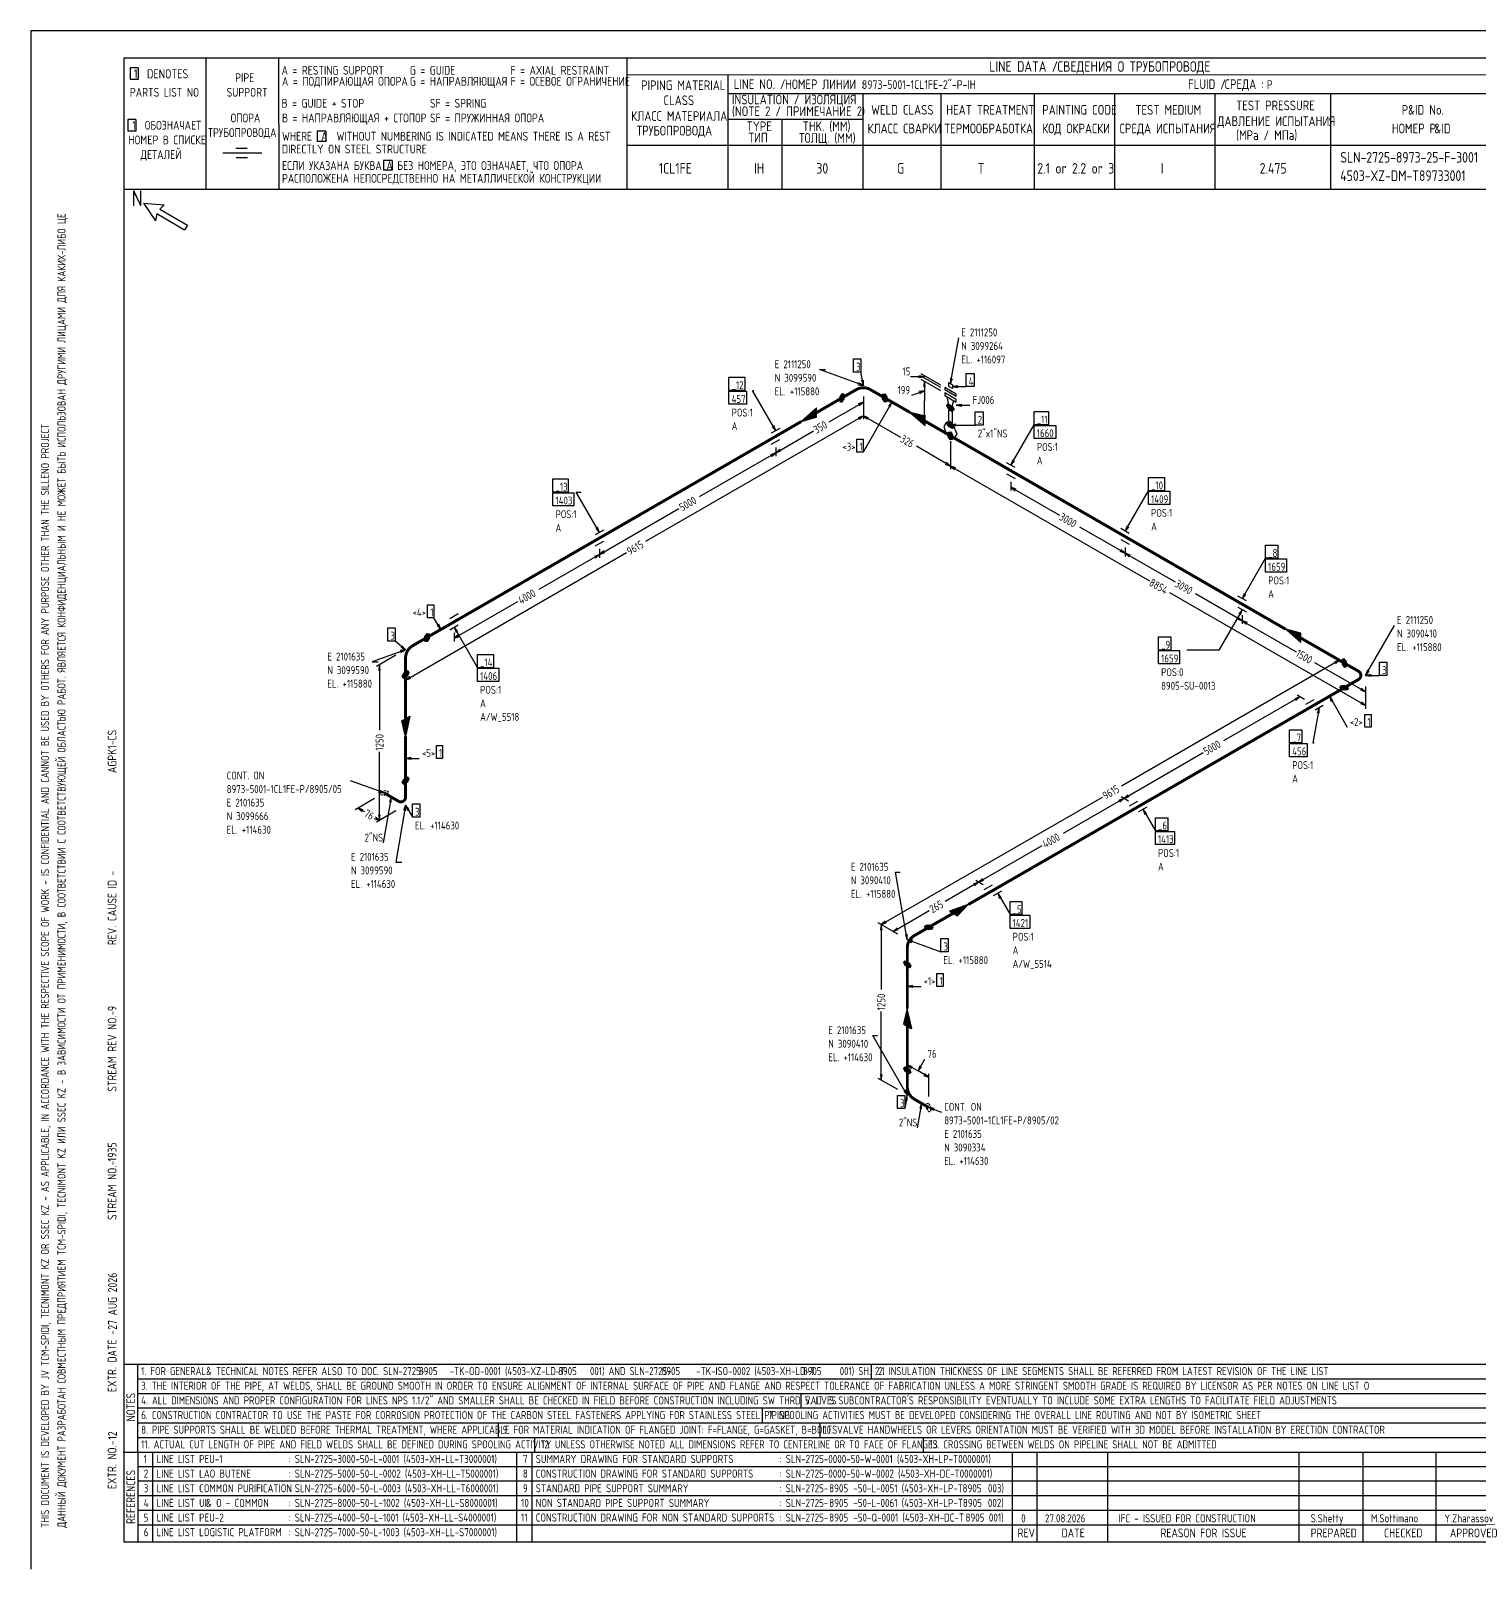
# Model space of a CAD drawing. Extents: x -1005 to 594, y -998 to 420.
# Drawn here: x 0 to 395.4, y 0 to 420 of the extents above; entities that cross this region are included whole.
import ezdxf

# ---------------------------------------------------------------- set-up
doc = ezdxf.new("R2010")
doc.units = 0
doc.linetypes.add('GT100', pattern=[0.8, 0.533333, -0.266667])
doc.styles.add('TTFN17', font='GOST type A')

msp = doc.modelspace()

# ---------------------------------------------------------------- linework, layer by layer
at = {"layer": 'GT_1', "flags": 128}
for points in [[(0, 420), (0, 0)], [(594, 420), (0, 420)], [(589.1, 412.5), (25.4, 412.5)], [(25.4, 412.5), (25.4, 7.5)], [(47.8, 412.5), (47.8, 376.7)], [(67.6, 412.5), (67.7, 376.7)], [(162.7, 412.5), (162.7, 376.7)], [(29.3, 409.9), (27.1, 409.9)], [(27.1, 409.9), (27.1, 406.7)], [(29.3, 409.9), (29.3, 406.7)], [(589.1, 408), (162.7, 407.9)], [(190.3, 407.8), (190.3, 376.7)], [(29.3, 406.7), (27.1, 406.7)], [(190.3, 402.9), (402.7, 402.9)], [(227.1, 402.9), (227.1, 376.7)], [(248.4, 402.9), (248.4, 376.8)], [(273.9, 402.9), (273.9, 376.7)], [(295.8, 402.9), (295.8, 376.7)], [(323.2, 402.9), (323.2, 376.7)], [(354.8, 402.9), (354.8, 376.8)], [(28.7, 395.8), (26.5, 395.8)], [(26.5, 395.8), (26.5, 392.6)], [(28.7, 395.8), (28.7, 392.6)], [(227.1, 395.8), (190.3, 395.8)], [(205, 395.8), (205, 376.7)], [(28.7, 392.6), (26.5, 392.6)], [(80.5, 392.6), (78.2, 392.6)], [(78.2, 392.6), (78.2, 389.8)], [(80.5, 392.6), (80.5, 389.8)], [(63.1, 386.6), (52.4, 386.6)], [(59.1, 387.9), (56, 387.9)], [(80.5, 389.8), (78.2, 389.8)], [(230.2, 388.7), (162.7, 388.7)], [(402.7, 388.7), (226.9, 388.7)], [(59.2, 385.3), (56.1, 385.3)], [(98.6, 384.6), (96.3, 384.6)], [(96.3, 384.6), (96.3, 381.9)], [(98.6, 384.6), (98.6, 381.9)], [(98.6, 381.9), (96.3, 381.9)], [(402.7, 376.7), (25.4, 376.7)], [(30.8, 372.9), (34, 368.1)], [(30.8, 372.9), (36.4, 372.5)], [(34.4, 370.1), (34, 368.1)], [(34.4, 370.1), (42, 365.7)], [(36.4, 372.5), (35.2, 371.3)], [(35.2, 371.3), (42.8, 366.9)], [(42.8, 366.9), (42, 365.7)], [(251.025, 323.675), (253.275, 336.2)], [(224.55, 330.425), (226.575, 330.425), (226.575, 326.825), (224.55, 326.825), (224.55, 330.425)], [(190.575, 325.4), (194.925, 325.4), (194.925, 321.8), (190.575, 321.8), (190.575, 325.4)], [(227.25, 323.15), (215.25, 327.5), (216.9, 327.5)], [(225.75, 323.375), (227.25, 323.15), (225.975, 323.9)], [(227.25, 323.15), (226.575, 326.825)], [(226.725, 324.575), (227.25, 323.15), (227.25, 324.65)], [(243.9, 325.55), (240.15, 325.55)], [(242.4, 325.325), (243.9, 325.55), (242.4, 325.775)], [(248.4, 323.225), (243.075, 326.3)], [(248.4, 322.625), (243.075, 325.7)], [(248.4, 321.725), (243.075, 324.8)], [(244.125, 322.85), (243.9, 324.35), (243.675, 322.85)], [(243.9, 324.35), (243.9, 318.95)], [(251.55, 322.325), (250.575, 322.925), (250.575, 323.975), (251.55, 323.375), (251.55, 322.325)], [(251.025, 325.175), (251.025, 323.675), (251.55, 325.1)], [(255.3, 326.45), (257.475, 326.45), (257.475, 322.85), (255.3, 322.85), (255.3, 326.45)], [(190.575, 321.65), (195.375, 321.65), (195.375, 318.05), (190.575, 318.05), (190.575, 321.65)], [(203.325, 310.775), (196.95, 321.8), (197.325, 321.8)], [(220.8, 318.8), (221.4, 318.65), (222, 319.475), (222, 320.75), (221.4, 320.9), (220.8, 320.075), (220.8, 318.8)], [(220.8, 320), (222, 320)], [(220.8, 319.8), (222, 319.8)], [(220.8, 319.6), (222, 319.6)], [(220.8, 319.4), (221.945, 319.4)], [(220.8, 319.2), (221.8, 319.2)], [(220.891, 320.2), (222, 320.2)], [(221.036, 320.4), (222, 320.4)], [(221.182, 320.6), (222, 320.6)], [(227.25, 320.15), (227.25, 314)], [(227.25, 320.15), (227.25, 317.75)], [(227.25, 320.15), (227.25, 314)], [(232.5, 320.75), (233.1, 320.9), (233.7, 320.075), (233.7, 318.8), (233.1, 318.65), (232.5, 319.475), (232.5, 320.75)], [(232.5, 320.6), (233.318, 320.6)], [(232.5, 320.4), (233.464, 320.4)], [(232.5, 320.2), (233.609, 320.2)], [(232.5, 320), (233.7, 320)], [(232.5, 319.8), (233.7, 319.8)], [(232.5, 319.6), (233.7, 319.6)], [(232.555, 319.4), (233.7, 319.4)], [(232.7, 319.2), (233.7, 319.2)], [(243.9, 321.725), (240.375, 320.45)], [(242.625, 320.975), (243.9, 321.725), (242.4, 321.5)], [(251.025, 321.125), (252.6, 320.225), (252.6, 320.825), (249.45, 322.625), (249.45, 322.025), (251.025, 321.125)], [(251.025, 319.55), (252.6, 318.65), (252.6, 319.325), (249.45, 321.125), (249.45, 320.45), (251.025, 319.55)], [(251.85, 319.1), (251.325, 317), (250.65, 317.375), (250.125, 320.15)], [(253.05, 323.075), (251.55, 322.85), (253.05, 322.625)], [(251.55, 322.85), (255.3, 322.85)], [(214.425, 315.725), (214.425, 317.075), (210.3, 313.325), (214.425, 314.525), (214.425, 316.925), (210.675, 313.55), (214.425, 314.6), (214.425, 316.7), (211.125, 313.775), (214.425, 314.825), (214.425, 316.55), (211.5, 314.075), (214.425, 314.975), (214.425, 316.4), (211.875, 314.225), (214.425, 315.125), (214.425, 316.25), (212.325, 314.525), (214.425, 315.275), (214.425, 316.025), (212.625, 314.675), (214.425, 315.5), (214.425, 315.875), (213.075, 314.975), (214.425, 315.65), (214.425, 315.725), (210.3, 313.325)], [(227.25, 318.65), (217.8, 313.175)], [(220.8, 319), (221.655, 319)], [(220.8, 318.8), (221.509, 318.8)], [(226.125, 317.675), (227.25, 318.65), (225.825, 318.125)], [(235.05, 318.65), (227.175, 305)], [(232.845, 319), (233.7, 319)], [(232.991, 318.8), (233.7, 318.8)], [(234.525, 317.225), (235.05, 318.65), (234.075, 317.525)], [(244.125, 313.4), (244.125, 314.75), (240, 315.8), (244.125, 312.2), (244.125, 314.6), (240.375, 315.575), (244.125, 312.275), (244.125, 314.375), (240.825, 315.35), (244.125, 312.5), (244.125, 314.225), (241.2, 315.05), (244.125, 312.65), (244.125, 314.075), (241.575, 314.9), (244.125, 312.8), (244.125, 313.925), (242.025, 314.6), (244.125, 312.95), (244.125, 313.7), (242.325, 314.45), (244.125, 313.175), (244.125, 313.55), (242.775, 314.15), (244.125, 313.325), (244.125, 313.4), (240, 315.8)], [(243.675, 315.05), (243.9, 313.55), (244.125, 315.05)], [(243.9, 313.55), (243.9, 318.95)], [(251.625, 317.45), (252, 316.625), (251.625, 316.175), (250.425, 316.85), (250.05, 317.675), (250.425, 318.125), (251.625, 317.45)], [(250.084, 317.6), (251.358, 317.6)], [(250.154, 317.8), (251.003, 317.8)], [(250.175, 317.4), (251.648, 317.4)], [(250.266, 317.2), (251.739, 317.2)], [(250.357, 317), (251.83, 317)], [(251.025, 313.25), (251.55, 312.95), (251.55, 315.95), (250.5, 316.55), (250.5, 313.55), (251.025, 313.25)], [(250.514, 316.8), (251.92, 316.8)], [(250.869, 316.6), (251.979, 316.6)], [(251.225, 316.4), (251.812, 316.4)], [(254.1, 317.975), (252.6, 317.75), (254.1, 317.525)], [(252.6, 317.75), (256.35, 317.75)], [(257.775, 315.95), (259.95, 315.95), (259.95, 312.35), (257.775, 312.35), (257.775, 315.95)], [(273.9, 316.025), (277.8, 316.025), (277.8, 312.425), (273.9, 312.425), (273.9, 316.025)], [(227.25, 314.9), (167.775, 280.55)], [(204.45, 311.45), (202.125, 310.1)], [(202.35, 311.9), (203.325, 310.775), (202.8, 312.2)], [(226.125, 313.925), (227.25, 314.9), (225.825, 314.375)], [(228.675, 314.375), (227.25, 314.9), (228.375, 313.925)], [(227.25, 314.9), (237.375, 309.05)], [(248.4, 310.925), (243.075, 314)], [(251.025, 309.425), (252, 308.825), (252.825, 309.875), (252, 311.825), (249.9, 313.025), (249.225, 311.975), (249.9, 310.025), (251.025, 309.425)], [(251.625, 312.65), (252, 311.825), (251.625, 311.375), (250.425, 312.05), (250.05, 312.875), (250.425, 313.325), (251.625, 312.65)], [(250.084, 312.8), (251.358, 312.8)], [(250.154, 313), (251.003, 313)], [(250.175, 312.6), (251.648, 312.6)], [(250.266, 312.4), (251.739, 312.4)], [(250.357, 312.2), (251.83, 312.2)], [(250.514, 312), (251.92, 312)], [(250.869, 311.8), (251.979, 311.8)], [(252.525, 312.575), (251.025, 312.35), (252.525, 312.125)], [(251.025, 312.35), (257.775, 312.35)], [(251.225, 311.6), (251.812, 311.6)], [(267.525, 301.4), (273.9, 312.425)], [(273.9, 312.275), (279.75, 312.275), (279.75, 308.675), (273.9, 308.675), (273.9, 312.275)], [(202.125, 307.1), (204.45, 308.45)], [(203.325, 304.775), (213.6, 310.775)], [(225.45, 308.525), (227.175, 308.525), (227.175, 305), (225.45, 305), (225.45, 308.525)], [(250.425, 310.4), (251.025, 310.55), (251.625, 309.725), (251.625, 308.45), (251.025, 308.3), (250.425, 309.125), (250.425, 310.4)], [(250.425, 310.4), (251.134, 310.4)], [(250.425, 310.2), (251.28, 310.2)], [(250.425, 310), (251.425, 310)], [(250.425, 309.8), (251.57, 309.8)], [(250.425, 309.6), (251.625, 309.6)], [(250.425, 309.4), (251.625, 309.4)], [(250.425, 309.2), (251.625, 309.2)], [(250.516, 309), (251.625, 309)], [(250.661, 308.8), (251.625, 308.8)], [(250.807, 308.6), (251.625, 308.6)], [(251.025, 307.925), (251.025, 300.275)], [(203.325, 304.775), (182.475, 292.775)], [(202.2, 303.8), (203.325, 304.775), (201.9, 304.25)], [(203.325, 306.275), (203.325, 303.875)], [(203.325, 306.275), (203.325, 303.875)], [(204.45, 305.75), (203.325, 304.775), (204.75, 305.3)], [(251.025, 301.175), (241.725, 306.575)], [(251.025, 306.425), (251.025, 300.275)], [(268.05, 302.825), (267.525, 301.4), (268.5, 302.525)], [(249.6, 301.7), (251.025, 301.175), (249.9, 302.15)], [(252.45, 300.65), (251.025, 301.175), (252.15, 300.2)], [(251.025, 301.175), (305.325, 269.825)], [(268.65, 300.8), (266.325, 302.075)], [(266.325, 299.075), (268.65, 297.8)], [(142.5, 297.65), (146.7, 297.65), (146.7, 294.05), (142.5, 294.05), (142.5, 297.65)], [(155.25, 283.025), (148.875, 294.05), (150.225, 294.05)], [(267.525, 296.9), (267.525, 294.5)], [(268.95, 294.875), (267.525, 295.4), (268.65, 294.425)], [(267.525, 295.4), (280.8, 287.75)], [(298.725, 283.4), (305.1, 294.425)], [(305.1, 298.025), (309.45, 298.025), (309.45, 294.425), (305.1, 294.425), (305.1, 298.025)], [(305.1, 294.275), (310.95, 294.275), (310.95, 290.675), (305.1, 290.675), (305.1, 294.275)], [(142.5, 293.9), (148.2, 293.9), (148.2, 290.3), (142.5, 290.3), (142.5, 293.9)], [(155.25, 277.025), (176.925, 289.55)], [(156.375, 283.7), (154.05, 282.35)], [(154.275, 284.15), (155.25, 283.025), (154.725, 284.45)], [(298.725, 277.4), (286.35, 284.525)], [(299.85, 282.8), (297.525, 284.075)], [(299.25, 284.825), (298.725, 283.4), (299.7, 284.525)], [(102.3, 242.75), (162.6, 277.55)], [(154.05, 279.35), (156.375, 280.7)], [(155.25, 278.525), (155.25, 276.125)], [(155.25, 278.525), (155.25, 276.125)], [(156.375, 278), (155.25, 277.025), (156.675, 277.55)], [(297.3, 277.925), (298.725, 277.4), (297.6, 278.375)], [(297.525, 281.075), (299.85, 279.8)], [(298.725, 278.9), (298.725, 276.5)], [(298.725, 278.9), (298.725, 276.5)], [(300.15, 276.875), (298.725, 277.4), (299.85, 276.425)], [(298.725, 277.4), (312.375, 269.525)], [(337.05, 279.575), (340.425, 279.575), (340.425, 275.975), (337.05, 275.975), (337.05, 279.575)], [(155.25, 277.025), (138.675, 267.5)], [(154.125, 276.05), (155.25, 277.025), (153.825, 276.5)], [(330.675, 264.95), (337.05, 275.975)], [(337.05, 275.825), (342.75, 275.825), (342.75, 272.225), (337.05, 272.225), (337.05, 275.825)], [(364.35, 235.775), (310.875, 266.6)], [(330.675, 258.95), (317.925, 266.3)], [(331.8, 264.35), (329.475, 265.625)], [(331.8, 264.35), (329.475, 265.625)], [(331.2, 266.375), (330.675, 264.95), (331.65, 266.075)], [(108.3, 263.3), (110.025, 263.3), (110.025, 259.775), (108.3, 259.775), (108.3, 263.3)], [(116.7, 260.825), (114.375, 259.475)], [(115.575, 254.15), (132.975, 264.2)], [(330.675, 261.95), (324.3, 250.925), (315.525, 250.925)], [(329.475, 262.625), (331.8, 261.35)], [(329.475, 262.625), (331.8, 261.35)], [(330.15, 260.525), (330.675, 261.95), (329.7, 260.825)], [(330.675, 260.45), (330.675, 258.05)], [(330.675, 260.45), (330.675, 258.05)], [(97.425, 257), (99.45, 257), (99.45, 253.4), (97.425, 253.4), (97.425, 257)], [(111.9, 256.55), (110.025, 259.775)], [(110.925, 257.675), (111.9, 256.55), (111.375, 257.975)], [(114.375, 256.475), (116.7, 257.825)], [(116.55, 256.025), (115.575, 257.15), (116.1, 255.725)], [(115.575, 257.15), (121.95, 246.125)], [(329.25, 259.475), (330.675, 258.95), (329.55, 259.925)], [(332.1, 258.425), (330.675, 258.95), (331.8, 257.975)], [(330.675, 258.95), (345.375, 250.475)], [(346.65, 254.225), (346.65, 255.575), (342.525, 256.625), (346.65, 253.025), (346.65, 255.425), (342.9, 256.4), (346.65, 253.1), (346.65, 255.2), (343.35, 256.175), (346.65, 253.325), (346.65, 255.05), (343.725, 255.875), (346.65, 253.475), (346.65, 254.9), (344.1, 255.725), (346.65, 253.625), (346.65, 254.75), (344.55, 255.425), (346.65, 253.775), (346.65, 254.525), (344.85, 255.275), (346.65, 254), (346.65, 254.375), (345.3, 254.975), (346.65, 254.15), (346.65, 254.225), (342.525, 256.625)], [(364.35, 244.025), (372.225, 257.675)], [(102.3, 251), (99.45, 253.4)], [(101.025, 251.75), (102.3, 251), (101.325, 252.125)], [(107.55, 254.675), (108.15, 255.5), (108.75, 255.35), (108.75, 254.075), (108.15, 253.25), (107.55, 253.4), (107.55, 254.675)], [(107.55, 254.6), (108.75, 254.6)], [(107.55, 254.4), (108.75, 254.4)], [(107.55, 254.2), (108.75, 254.2)], [(107.55, 254), (108.695, 254)], [(107.55, 253.8), (108.55, 253.8)], [(107.55, 253.6), (108.405, 253.6)], [(107.55, 253.4), (108.259, 253.4)], [(107.641, 254.8), (108.75, 254.8)], [(107.786, 255), (108.75, 255)], [(107.932, 255.2), (108.75, 255.2)], [(115.575, 255.65), (115.575, 253.25)], [(116.7, 255.125), (115.575, 254.15), (117, 254.675)], [(307.8, 254.525), (311.175, 254.525), (311.175, 250.925), (307.8, 250.925), (307.8, 254.525)], [(102.3, 251), (93.15, 247.7), (94.8, 247.7)], [(99.675, 249.5), (94.35, 246.425)], [(101.025, 250.25), (102.3, 251), (100.8, 250.775)], [(102.3, 248), (102.3, 241.85)], [(121.95, 249.725), (126.3, 249.725), (126.3, 246.125), (121.95, 246.125), (121.95, 249.725)], [(357.225, 248.15), (297.675, 213.8)], [(307.8, 250.775), (313.5, 250.775), (313.5, 247.175), (307.8, 247.175), (307.8, 250.775)], [(356.1, 247.175), (357.225, 248.15), (355.8, 247.625)], [(361.725, 245.525), (356.4, 248.6)], [(357.9, 247.1), (358.5, 246.275), (359.1, 246.425), (359.1, 247.7), (358.5, 248.525), (357.9, 248.375), (357.9, 247.1)], [(357.9, 248.2), (358.736, 248.2)], [(357.9, 248), (358.882, 248)], [(357.9, 247.8), (359.027, 247.8)], [(358, 248.4), (358.591, 248.4)], [(95.4, 245.375), (95.175, 246.875), (94.95, 245.375)], [(95.175, 246.875), (95.175, 229.1)], [(102.9, 243.95), (103.275, 244.775), (102.9, 245.225), (101.7, 244.55), (101.325, 243.725), (101.7, 243.275), (102.9, 243.95)], [(101.359, 243.8), (102.633, 243.8)], [(101.45, 244), (102.923, 244)], [(101.541, 244.2), (103.014, 244.2)], [(101.632, 244.4), (103.105, 244.4)], [(101.789, 244.6), (103.195, 244.6)], [(102.144, 244.8), (103.254, 244.8)], [(103.425, 243.725), (102.3, 242.75), (103.725, 243.275)], [(102.5, 245), (103.088, 245)], [(121.95, 245.975), (127.8, 245.975), (127.8, 242.375), (121.95, 242.375), (121.95, 245.975)], [(364.35, 239.525), (350.475, 247.475)], [(357.9, 247.6), (359.1, 247.6)], [(357.9, 247.4), (359.1, 247.4)], [(357.9, 247.2), (359.1, 247.2)], [(357.973, 247), (359.1, 247)], [(358.118, 246.8), (359.1, 246.8)], [(358.264, 246.6), (359.1, 246.6)], [(358.409, 246.4), (359, 246.4)], [(364.875, 245.45), (364.35, 244.025), (365.325, 245.15)], [(365.85, 244.25), (364.35, 244.025), (365.85, 243.8)], [(364.35, 244.025), (368.1, 244.025)], [(368.1, 247.625), (370.125, 247.625), (370.125, 244.025), (368.1, 244.025), (368.1, 247.625)], [(101.429, 243.6), (102.278, 243.6)], [(359.625, 240.65), (359.475, 240.125), (358.5, 239.975), (357.375, 240.65), (357.525, 241.175), (358.5, 241.325), (359.625, 240.65)], [(357.418, 240.8), (359.375, 240.8)], [(357.458, 240.6), (359.611, 240.6)], [(357.475, 241), (359.042, 241)], [(357.687, 241.2), (358.708, 241.2)], [(357.792, 240.4), (359.554, 240.4)], [(358.125, 240.2), (359.496, 240.2)], [(362.925, 240.05), (364.35, 239.525), (363.225, 240.5)], [(364.35, 241.025), (364.35, 238.625)], [(364.35, 241.025), (364.35, 234.875)], [(346.425, 238.175), (325.575, 226.175)], [(345.3, 237.2), (346.425, 238.175), (345, 237.65)], [(347.7, 237.425), (345.675, 238.625)], [(350.175, 237.35), (347.925, 236.075)], [(350.55, 234.575), (352.8, 235.85)], [(355.425, 237.2), (354.45, 238.325), (354.975, 236.9)], [(354.45, 238.325), (359.325, 229.85)], [(362.925, 236.3), (364.35, 235.775), (363.225, 236.75)], [(102.3, 232.175), (103.5, 232.85), (102.3, 227.375), (101.25, 231.575), (103.35, 232.775), (102.3, 227.825), (101.325, 231.65), (103.2, 232.7), (102.3, 228.35), (101.475, 231.725), (103.05, 232.625), (102.3, 228.8), (101.625, 231.8), (102.9, 232.475), (102.3, 229.25), (101.775, 231.875), (102.75, 232.4), (102.3, 229.7), (101.925, 231.95), (102.6, 232.325), (102.3, 230.15), (102.075, 232.025), (102.45, 232.25), (102.3, 230.6), (102.225, 232.1), (102.3, 232.175), (102.3, 227.375)], [(351.675, 235.175), (349.95, 225.575), (350.325, 225.575)], [(351.675, 233.675), (351.675, 235.175), (351.15, 233.75)], [(364.125, 233.375), (365.85, 233.375), (365.85, 229.85), (364.125, 229.85), (364.125, 233.375)], [(343.575, 229.175), (346.95, 229.175), (346.95, 225.575), (343.575, 225.575), (343.575, 229.175)], [(95.175, 204.425), (95.175, 223.175)], [(110.7, 224.9), (112.425, 224.9), (112.425, 221.375), (110.7, 221.375), (110.7, 224.9)], [(298.35, 210.425), (320.025, 222.95)], [(343.575, 225.425), (348.375, 225.425), (348.375, 221.825), (343.575, 221.825), (343.575, 225.425)], [(103.8, 221.6), (102.3, 221.375), (103.8, 221.15)], [(102.3, 221.375), (106.05, 221.375)], [(96.45, 211.925), (87.3, 215.225)], [(102.9, 215), (103.275, 215.825), (102.9, 216.275), (101.7, 215.6), (101.325, 214.775), (101.7, 214.325), (102.9, 215)], [(101.336, 214.8), (102.544, 214.8)], [(101.427, 215), (102.9, 215)], [(101.471, 214.6), (102.189, 214.6)], [(101.518, 215.2), (102.991, 215.2)], [(101.609, 215.4), (103.082, 215.4)], [(101.7, 215.6), (103.173, 215.6)], [(102.056, 215.8), (103.264, 215.8)], [(102.411, 216), (103.129, 216)], [(93.825, 210.425), (88.5, 207.35)], [(94.95, 212.15), (96.45, 211.925), (95.175, 212.675)], [(98.4, 210.8), (96.15, 198.275)], [(98.4, 209.3), (98.4, 210.8), (97.875, 209.375)], [(232.125, 176), (292.5, 210.8)], [(298.35, 210.425), (281.775, 200.9)], [(297.225, 209.45), (298.35, 210.425), (296.925, 209.9)], [(299.625, 209.675), (297.6, 210.875)], [(299.625, 209.675), (297.6, 210.875)], [(299.475, 211.4), (298.35, 210.425), (299.775, 210.95)], [(90.75, 207.275), (89.325, 207.8), (90.45, 206.825)], [(89.325, 207.8), (91.05, 206.825)], [(99.675, 207.05), (94.35, 203.975)], [(99.675, 207.05), (94.35, 203.975)], [(94.95, 205.925), (95.175, 204.425), (95.4, 205.925)], [(102.3, 208.55), (99.6, 193.025), (101.25, 193.025)], [(102.3, 207.05), (102.3, 208.55), (101.775, 207.125)], [(103.275, 207.425), (102.3, 208.55), (102.825, 207.125)], [(102.3, 208.55), (104.175, 205.325)], [(104.175, 208.925), (106.2, 208.925), (106.2, 205.325), (104.175, 205.325), (104.175, 208.925)], [(302.1, 209.6), (299.85, 208.325)], [(302.475, 206.825), (304.725, 208.1)], [(304.575, 206.3), (303.6, 207.425), (304.125, 206)], [(303.6, 207.425), (306.975, 201.575)], [(93.75, 204.95), (95.175, 204.425), (94.05, 205.4)], [(95.175, 204.425), (94.275, 204.95)], [(306.975, 205.175), (310.35, 205.175), (310.35, 201.575), (306.975, 201.575), (306.975, 205.175)], [(258.675, 187.55), (276.075, 197.6)], [(306.975, 201.425), (312.225, 201.425), (312.225, 197.825), (306.975, 197.825), (306.975, 201.425)], [(239.25, 171.875), (236.025, 190.325), (237.3, 190.325)], [(258.675, 187.55), (249.6, 182.3)], [(257.55, 186.575), (258.675, 187.55), (257.25, 187.025)], [(259.95, 186.8), (257.925, 188)], [(259.95, 186.8), (257.925, 188)], [(259.8, 188.525), (258.675, 187.55), (260.1, 188.075)], [(262.425, 186.725), (260.175, 185.45)], [(262.8, 183.95), (265.05, 185.225)], [(251.775, 179.075), (252.975, 178.4), (255.9, 181.475), (250.725, 179.675), (252.825, 178.475), (255.525, 181.25), (250.8, 179.6), (252.675, 178.55), (255.075, 181.025), (250.95, 179.525), (252.525, 178.625), (254.7, 180.725), (251.1, 179.45), (252.375, 178.775), (254.325, 180.575), (251.25, 179.375), (252.225, 178.85), (253.875, 180.275), (251.4, 179.3), (252.075, 178.925), (253.575, 180.125), (251.55, 179.225), (251.925, 179), (253.125, 179.825), (251.7, 179.15), (251.775, 179.075), (255.9, 181.475)], [(264.9, 183.425), (263.925, 184.55), (264.45, 183.125)], [(263.925, 184.55), (267.3, 178.7)], [(267.3, 182.3), (270.525, 182.3), (270.525, 178.7), (267.3, 178.7), (267.3, 182.3)], [(236.625, 173.375), (231.3, 176.45)], [(236.625, 173.375), (231.3, 176.45)], [(233.25, 176.975), (232.125, 176), (233.55, 176.525)], [(235.35, 174.125), (245.25, 179.825)], [(267.3, 178.55), (272.7, 178.55), (272.7, 174.95), (267.3, 174.95), (267.3, 178.55)], [(232.35, 174.5), (232.125, 176), (231.9, 174.5)], [(232.125, 176), (232.125, 158.225)], [(236.625, 173.375), (234.6, 174.575)], [(236.475, 175.1), (235.35, 174.125), (236.775, 174.65)], [(238.725, 173.3), (239.25, 171.875), (239.25, 173.375)], [(246.225, 175.25), (246.075, 174.725), (245.1, 174.575), (243.975, 175.25), (244.125, 175.775), (245.1, 175.925), (246.225, 175.25)], [(244.018, 175.4), (245.975, 175.4)], [(244.058, 175.2), (246.211, 175.2)], [(244.075, 175.6), (245.642, 175.6)], [(244.287, 175.8), (245.308, 175.8)], [(244.392, 175), (246.154, 175)], [(244.725, 174.8), (246.096, 174.8)], [(240.75, 171.65), (239.25, 171.875), (240.525, 171.125)], [(239.25, 171.875), (248.4, 168.575)], [(248.4, 172.175), (250.425, 172.175), (250.425, 168.575), (248.4, 168.575), (248.4, 172.175)], [(239.85, 165.425), (240.225, 164.6), (239.85, 164.15), (238.65, 164.825), (238.275, 165.65), (238.65, 166.1), (239.85, 165.425)], [(238.298, 165.6), (239.539, 165.6)], [(238.389, 165.4), (239.861, 165.4)], [(238.4, 165.8), (239.183, 165.8)], [(238.48, 165.2), (239.952, 165.2)], [(238.57, 165), (240.043, 165)], [(238.694, 164.8), (240.134, 164.8)], [(239.05, 164.6), (240.225, 164.6)], [(239.406, 164.4), (240.058, 164.4)], [(247.35, 162.65), (249.075, 162.65), (249.075, 159.125), (247.35, 159.125), (247.35, 162.65)], [(240.75, 159.35), (239.25, 159.125), (240.75, 158.9)], [(239.25, 159.125), (243, 159.125)], [(232.125, 133.55), (232.125, 152.3)], [(239.25, 148.25), (240.45, 147.575), (239.25, 153.05), (238.2, 148.85), (240.3, 147.65), (239.25, 152.6), (238.275, 148.775), (240.15, 147.725), (239.25, 152.075), (238.425, 148.7), (240, 147.8), (239.25, 151.625), (238.575, 148.625), (239.85, 147.95), (239.25, 151.175), (238.725, 148.55), (239.7, 148.025), (239.25, 150.725), (238.875, 148.475), (239.55, 148.1), (239.25, 150.275), (239.025, 148.4), (239.4, 148.175), (239.25, 149.825), (239.175, 148.325), (239.25, 148.25), (239.25, 153.05)], [(239.25, 129.425), (229.875, 145.7), (231.15, 145.7)], [(242.175, 136.025), (244.05, 139.25)], [(231.9, 135.05), (232.125, 133.55), (232.35, 135.05)], [(239.85, 136.475), (240.225, 135.65), (239.85, 135.2), (238.65, 135.875), (238.275, 136.7), (238.65, 137.15), (239.85, 136.475)], [(238.32, 136.6), (239.628, 136.6)], [(238.358, 136.8), (239.272, 136.8)], [(238.411, 136.4), (239.884, 136.4)], [(238.502, 136.2), (239.975, 136.2)], [(238.593, 136), (240.066, 136)], [(238.783, 135.8), (240.157, 135.8)], [(239.139, 135.6), (240.183, 135.6)], [(239.25, 132.425), (239.25, 138.575)], [(240.675, 137.15), (239.25, 137.675), (240.375, 136.7)], [(239.25, 137.675), (242.175, 136.025)], [(239.494, 135.4), (240.017, 135.4)], [(242.7, 137.45), (242.175, 136.025), (243.15, 137.15)], [(245.1, 134.3), (242.175, 136.025)], [(243.675, 134.825), (245.1, 134.3), (243.975, 135.275)], [(245.1, 129.05), (245.1, 135.2)], [(236.625, 130.925), (231.3, 134)], [(238.275, 130.55), (239.25, 129.425), (238.725, 130.85)], [(236.55, 129.35), (238.575, 129.35), (238.575, 125.75), (236.55, 125.75), (236.55, 129.35)], [(239.25, 129.425), (238.575, 125.75)], [(239.25, 127.925), (239.25, 129.425), (238.725, 128)], [(243.15, 127.175), (241.95, 120.5)], [(243.15, 125.675), (243.15, 127.175), (242.625, 125.75)], [(246.6, 125.825), (245.1, 126.05), (246.375, 125.3)], [(245.1, 126.05), (248.625, 124.775)], [(25.3, 56), (402.7, 56)], [(29.1, 56), (29.2, 7.5)], [(229.4, 56), (229.4, 52)], [(29.1, 52), (402.7, 52)], [(29.1, 48), (402.7, 48)], [(210.2, 48), (210.2, 44)], [(402.7, 44), (29.1, 44)], [(199.6, 44), (199.6, 40)], [(29.2, 40), (402.7, 40)], [(127.6, 40), (127.6, 36)], [(215.4, 40), (215.4, 36)], [(29.1, 36), (402.7, 36)], [(137.5, 36), (137.5, 32)], [(243.6, 36), (243.6, 32)], [(25.2, 32), (402.7, 32)], [(33.2, 32), (33.2, 7.6)], [(132.6, 32), (132.6, 7.6)], [(136.8, 32), (136.8, 7.6)], [(267.9, 32), (267.9, 7.5)], [(274.6, 32), (274.6, 7.5)], [(293.9, 32), (293.9, 7.5)], [(346.1, 32), (346.1, 7.5)], [(363.6, 32), (363.6, 7.5)], [(383.5, 32), (383.5, 7.5)], [(402.7, 28), (29.5, 28)], [(402.7, 24), (29.1, 24)], [(402.7, 20), (29.1, 20)], [(402.7, 16), (29.1, 16)], [(402.7, 12), (29.2, 12)], [(25.4, 7.5), (589.1, 7.5)], [(0, 0), (0, 0)]]:
    msp.add_lwpolyline(points, dxfattribs=at)
at = {"layer": 'GT_1', "const_width": 0.8, "flags": 128}
for points in [[(221.4, 319.775), (214.425, 315.725)], [(225.3, 322.025), (221.4, 319.775)], [(233.1, 319.775), (229.2, 322.025)], [(240, 315.8), (233.1, 319.775)], [(210.3, 313.325), (203.325, 309.275)], [(251.025, 309.425), (244.125, 313.4)], [(203.325, 309.275), (155.25, 281.525)], [(267.525, 299.9), (251.025, 309.425)], [(298.725, 281.9), (267.525, 299.9)], [(155.25, 281.525), (115.575, 258.65)], [(330.675, 263.45), (298.725, 281.9)], [(342.525, 256.625), (330.675, 263.45)], [(115.575, 258.65), (108.15, 254.375)], [(108.15, 254.375), (104.25, 252.125)], [(358.5, 247.4), (346.65, 254.225)], [(102.3, 248.75), (102.3, 244.25)], [(362.4, 245.15), (358.5, 247.4)], [(102.3, 244.25), (102.3, 232.175)], [(350.325, 235.925), (358.5, 240.65)], [(358.5, 240.65), (362.4, 242.9)], [(302.25, 208.175), (350.325, 235.925)], [(102.3, 227.375), (102.3, 215.3)], [(102.3, 215.3), (102.3, 210.8)], [(100.35, 209.675), (96.45, 211.925)], [(262.575, 185.3), (302.25, 208.175)], [(255.9, 181.475), (262.575, 185.3)], [(245.1, 175.25), (251.775, 179.075)], [(241.2, 173), (245.1, 175.25)], [(239.25, 165.125), (239.25, 169.625)], [(239.25, 153.05), (239.25, 165.125)], [(239.25, 136.175), (239.25, 148.25)], [(239.25, 131.675), (239.25, 136.175)], [(245.1, 126.05), (241.2, 128.3)]]:
    msp.add_lwpolyline(points, dxfattribs=at)
for points in [[(229.2, 322.025, 0.267941), (225.3, 322.025)], [(104.25, 252.125, 0.267786), (102.3, 248.75)], [(362.4, 242.9, 0.57736), (362.4, 245.15)], [(102.3, 210.8, -0.577557), (100.35, 209.675)], [(239.25, 169.625, -0.268116), (241.2, 173)], [(241.2, 128.3, -0.267786), (239.25, 131.675)]]:
    msp.add_lwpolyline(points, format="xyb", dxfattribs=at)
at = {"layer": 'GT_1', "linetype": 'GT100', "flags": 128}
for points in [[(96.45, 212.6), (97.425, 212.45), (97.575, 211.925), (96.45, 211.25), (95.475, 211.4), (95.325, 211.925), (96.45, 212.6)], [(244.5, 125.75), (245.1, 124.925), (245.7, 125.075), (245.7, 126.35), (245.1, 127.175), (244.5, 127.025), (244.5, 125.75)]]:
    msp.add_lwpolyline(points, dxfattribs=at)

# ---------------------------------------------------------------- texts
at = {"layer": 'GT_1', "style": 'TTFN17'}
for s, height, p in [('LINE DATA /', 2.8875, (261.633, 408.8)), ('СВЕДЕНИЯ О ТРУБОПРОВОДЕ', 2.8875, (280.233, 408.8)), (' 1  DENOTES', 2.5025, (26.875, 407)), (' PIPE', 2.4062, (54.561, 406)), ('A = RESTING SUPPORT', 2.40625, (68.461, 408)), ('A = ПОДПИРАЮЩАЯ ОПОРА', 2.40625, (68.561, 405)), ('G = GUIDE', 2.4062, (103.461, 408)), ('G = НАПРАВЛЯЮЩАЯ', 2.40625, (103.461, 405)), ('F = AXIAL RESTRAINT', 2.40625, (130.961, 408)), ('F = ОСЕВОЕ ОГРАНИЧЕНИЕ', 2.40625, (130.961, 405)), ('PARTS LIST NO', 2.40625, (27.061, 402)), ('SUPPORT', 2.4062, (53.461, 402)), ('PIPING MATERIAL', 2.64687, (166.597, 403.8)), ('LINE NO. /', 2.6469, (191.897, 404.1)), ('НОМЕР ЛИНИИ :', 2.59875, (205.89, 404.1)), ('8973-5001-1CL1FE-2"-P-IH', 2.40625, (226.861, 404.1)), ('FLUID /', 2.6469, (315.897, 404.1)), ('СРЕДА :', 2.6469, (325.897, 404.1)), ('P', 2.406, (337.361, 404.1)), ('B = GUIDE + STOP', 2.40625, (68.461, 399)), ('SF = SPRING', 2.40625, (108.961, 399)), ('CLASS', 2.6469, (172.697, 399.7)), ('(NOTE 2 / ПРИМЕЧАНИЕ 2)', 2.64687, (191.397, 396.7)), ('INSULATION / ИЗОЛЯЦИЯ', 2.64687, (191.397, 399.9)), ('WELD CLASS', 2.6469, (229.397, 397.1)), ('HEAT TREATMENT', 2.64687, (249.897, 397.1)), ('PAINTING CODE', 2.64687, (276.097, 397.1)), ('TEST MEDIUM', 2.64687, (301.497, 397.1)), ('TEST PRESSURE', 2.64687, (328.997, 398.3)), ('P', 2.647, (374.197, 397.1)), ('&ID No.', 2.6469, (375.908, 397.1)), (' 1  ОБОЗНАЧАЕТ', 2.40625, (26.461, 393)), ('ОПОРА', 2.4062, (54.561, 395)), ('B = НАПРАВЛЯЮЩАЯ + СТОПОР', 2.40625, (68.561, 395)), ('SF = ПРУЖИННАЯ ОПОРА', 2.40625, (108.961, 395)), ('КЛАСС МАТЕРИАЛА', 2.64687, (163.897, 395.4)), ('TYPE', 2.6469, (195.397, 392.6)), ('THK. (MM)', 2.6469, (210.697, 392.6)), ('ДАВЛЕНИЕ ИСПЫТАНИЯ', 2.64687, (323.897, 394)), ('НОМЕР В СПИСКЕ', 2.40625, (26.661, 389)), ('ТРУБОПРОВОДА', 2.40625, (48.361, 391)), ('WHERE  A  WITHOUT NUMBERING IS INDICATED MEANS THERE IS A REST', 2.40625, (68.561, 390)), ('ТРУБОПРОВОДА', 2.64687, (165.397, 391.4)), ('ТИП', 2.6469, (195.897, 389.5)), ('ТОЛЩ. (ММ)', 2.6469, (209.697, 389.4)), ('КЛАСС СВАРКИ', 2.64687, (228.397, 392)), ('ТЕРМООБРАБОТКА', 2.64687, (249.397, 392)), ('КОД ОКРАСКИ', 2.64687, (276.097, 392)), ('СРЕДА ИСПЫТАНИЯ', 2.64687, (297.197, 392)), ('(MPa / МПа)', 2.64687, (328.997, 390.2)), ('НОМЕР P', 2.6469, (371.497, 392)), ('&ID', 2.6469, (383.097, 392)), ('ДЕТАЛЕЙ', 2.4062, (29.961, 385)), ('DIRECTLY ON STEEL STRUCTURE', 2.40625, (68.561, 386.5)), ('SLN-2725-8973-25-F-3001', 2.8875, (357.433, 384)), ('ЕСЛИ УКАЗАНА БУКВА A БЕЗ НОМЕРА, ЭТО ОЗНАЧАЕТ, ЧТО ОПОРА', 2.40625, (68.561, 382)), ('1CL1FE', 2.8875, (171.433, 381)), ('IH', 2.8875, (197.433, 381)), ('30', 2.8875, (214.433, 381)), ('G', 2.888, (236.433, 381)), ('T', 2.888, (258.433, 381)), ('2.1 or 2.2 or 3', 2.8875, (274.733, 381)), ('I', 2.888, (308.433, 381)), ('2.475', 2.8875, (335.433, 381)), ('РАСПОЛОЖЕНА НЕПОСРЕДСТВЕННО НА МЕТАЛЛИЧЕСКОЙ КОНСТРУКЦИИ', 2.40625, (68.561, 378.5)), ('4503-XZ-DM-T89733001', 2.8875, (357.433, 379)), ('N', 4.331, (27.55, 372.1)), ('E 2111250', 2.1656, (253.975, 336.575)), ('N 3099264', 2.1656, (253.975, 332.878)), ('E 2111250', 2.1656, (203.063, 327.875)), ('3', 2.166, (225.28, 327.2)), ('15', 2.1656, (237.921, 325.925)), ('EL. +116097', 2.16562, (253.975, 329.18)), ('_12', 2.1656, (191.308, 322.175)), ('N 3099590', 2.1656, (203.063, 324.178)), ('4', 2.166, (256, 323.225)), ('457', 2.1656, (191.308, 318.425)), ('EL. +115880', 2.16562, (203.063, 320.48)), ('199', 2.1656, (236.591, 320.825)), ('FJ006', 2.1656, (257.05, 318.125)), ('POS:1', 2.1656, (191.308, 314.675)), ('A', 2.166, (191.308, 310.978)), ('2', 2.166, (258.475, 312.725)), ('2"x1"NS', 2.1656, (258.475, 308.975)), ('1660', 2.1656, (274.6, 309.05)), ('_11', 2.1656, (274.6, 312.8)), ('<3>', 2.1656, (221.521, 305.375)), ('1', 2.166, (226.191, 305.375)), ('POS:1', 2.1656, (274.6, 305.3)), ('A', 2.166, (274.6, 301.603)), ('_13', 2.1656, (143.233, 294.425)), ('_10', 2.1656, (305.8, 294.8)), ('1403', 2.1656, (143.233, 290.675)), ('1409', 2.1656, (305.8, 291.05)), ('POS:1', 2.1656, (143.233, 286.925)), ('A', 2.166, (305.8, 283.603)), ('POS:1', 2.1656, (305.8, 287.3)), ('A', 2.166, (143.233, 283.228)), ('_8', 2.1656, (337.75, 276.35)), ('1659', 2.1656, (337.75, 272.6)), ('POS:1', 2.1656, (337.75, 268.85)), ('A', 2.166, (337.75, 265.153)), ('<4>', 2.1656, (104.217, 260.15)), ('1', 2.166, (109.041, 260.15)), ('E 2111250', 2.1656, (372.925, 258.05)), ('N 3090410', 2.1656, (372.925, 254.353)), ('3', 2.166, (98.155, 253.775)), ('_9', 2.1656, (308.534, 251.3)), ('EL. +115880', 2.16562, (372.925, 250.655)), ('E 2101635', 2.1656, (80.963, 248.075)), ('_14', 2.1656, (122.65, 246.5)), ('1659', 2.1656, (308.534, 247.55)), ('N 3099590', 2.1656, (80.963, 244.378)), ('1406', 2.1656, (122.65, 242.75)), ('POS:0', 2.1656, (308.534, 243.8)), ('3', 2.166, (368.8, 244.4)), ('EL. +115880', 2.16562, (80.963, 240.68)), ('POS:1', 2.1656, (122.65, 239)), ('8905-SU-0013', 2.16562, (308.534, 240.103)), ('A', 2.166, (122.65, 235.303)), ('A/W_5518', 2.1656, (122.65, 231.605)), ('<2>', 2.1656, (360.025, 230.225)), ('1', 2.166, (364.849, 230.225)), ('_7', 2.1656, (344.308, 225.95)), ('<5>', 2.1656, (106.75, 221.75)), ('1', 2.166, (111.419, 221.75)), ('456', 2.1656, (344.308, 222.2)), ('POS:1', 2.1656, (344.308, 218.45)), ('CONT. ON', 2.1656, (53.483, 215.6)), ('A', 2.166, (344.308, 214.753)), ('8973-5001-1CL1FE-P/8905/05', 2.16562, (53.483, 211.903)), ('E 2101635', 2.1656, (53.483, 208.205)), ('N 3099666', 2.1656, (53.483, 204.508)), ('3', 2.166, (104.875, 205.7)), ('EL. +114630', 2.16562, (53.483, 200.81)), ('EL. +114630', 2.16562, (104.875, 201.95)), ('_6', 2.1656, (307.675, 201.95)), ('2"NS', 2.1656, (91.122, 198.65)), ('1413', 2.1656, (307.675, 198.2)), ('E 2101635', 2.1656, (87.413, 193.4)), ('POS:1', 2.1656, (307.675, 194.45)), ('N 3099590', 2.1656, (87.413, 189.703)), ('E 2101635', 2.1656, (223.838, 190.7)), ('N 3090410', 2.1656, (223.838, 187.003)), ('A', 2.166, (307.675, 190.753)), ('EL. +114630', 2.16562, (87.413, 186.005)), ('EL. +115880', 2.16562, (223.838, 183.305)), ('_5', 2.1656, (268, 179.075)), ('1421', 2.1656, (268, 175.325)), ('POS:1', 2.1656, (268, 171.575)), ('3', 2.166, (249.1, 168.95)), ('A', 2.166, (268, 167.878)), ('EL. +115880', 2.16562, (249.1, 165.2)), ('A/W_5514', 2.1656, (268, 164.18)), ('<1>', 2.1656, (243.7, 159.5)), ('1', 2.166, (248.058, 159.5)), ('E 2101635', 2.1656, (217.688, 146.075)), ('N 3090410', 2.1656, (217.688, 142.378)), ('EL. +114630', 2.16562, (217.688, 138.68)), ('76', 2.1656, (244.75, 139.625)), ('3', 2.166, (237.28, 126.125)), ('CONT. ON', 2.1656, (249.325, 125.15)), ('2"NS', 2.1656, (236.922, 120.875)), ('8973-5001-1CL1FE-P/8905/02', 2.16562, (249.325, 121.453)), ('E 2101635', 2.1656, (249.325, 117.755)), ('N 3090334', 2.1656, (249.325, 114.058)), ('EL. +114630', 2.16562, (249.325, 110.36)), ('1. FOR GENERAL', 2.18487, (30.128, 53)), ('& TECHNICAL NOTES REFER ALSO TO DOC. SLN-2725-      -TK-OD-0001 (4503-XZ-LD-T      001) AND SLN-2725-      -TK-ISO-0002 (4503-XH-LD-T      001) SH. 2.1', 2.18487, (47.868, 53)), ('8905', 2.1849, (105.928, 53)), ('8905', 2.1849, (143.928, 53)), ('8905', 2.1849, (172.128, 53)), ('8905', 2.1849, (210.728, 53)), ('2. INSULATION THICKNESS OF LINE SEGMENTS SHALL BE REFERRED FROM LATEST REVISION OF THE LINE LIST', 2.18487, (231.328, 53)), ('3. THE INTERIOR OF THE PIPE, AT WELDS, SHALL BE GROUND SMOOTH IN ORDER TO ENSURE ALIGNMENT OF INTERNAL SURFACE OF PIPE AND FLANGE AND RESPECT TOLERANCE OF FABRICATION UNLESS A MORE STRINGENT SMOOTH GRADE IS REQUIRED BY LICENSOR AS PER NOTES ON LINE LIST O', 2.18487, (30.128, 49)), ('4. ALL DIMENSIONS AND PROPER CONFIGURATION FOR LINES NPS 1.1/2" AND SMALLER SHALL BE CHECKED IN FIELD BEFORE CONSTRUCTION INCLUDING SW THRD VALVES', 2.18487, (30.128, 45)), ("5. IT IS SUBCONTRACTOR'S RESPONSIBILITY EVENTUALLY TO INCLUDE SOME EXTRA LENGTHS TO FACILITATE FIELD ADJUSTMENTS", 2.18487, (211.328, 45)), ('6. CONSTRUCTION CONTRACTOR TO USE THE PASTE FOR CORROSION PROTECTION OF THE CARBON STEEL FASTENERS APPLYING FOR STAINLESS STEEL PIPING', 2.18487, (30.128, 41)), ('7. SPOOLING ACTIVITIES MUST BE DEVELOPED CONSIDERING THE OVERALL LINE ROUTING AND NOT BY ISOMETRIC SHEET', 2.18487, (201.328, 41)), ('8. PIPE SUPPORTS SHALL BE WELDED BEFORE THERMAL TREATMENT, WHERE APPLICABLE', 2.18487, (30.128, 37)), ('9. FOR MATERIAL INDICATION OF FLANGED JOINT: F=FLANGE, G=GASKET, B=BOLTS', 2.18487, (128.828, 37)), ('10. VALVE HANDWHEELS OR LEVERS ORIENTATION MUST BE VERIFIED WITH 3D MODEL BEFORE INSTALLATION BY ERECTION CONTRACTOR', 2.18487, (216.328, 37)), ('11. ACTUAL CUT LENGTH OF PIPE AND FIELD WELDS SHALL BE DEFINED DURING SPOOLING ACTIVITY', 2.18487, (30.128, 33)), ('12. UNLESS OTHERWISE NOTED ALL DIMENSIONS REFER TO CENTERLINE OR TO FACE OF FLANGES', 2.18487, (139.328, 33)), ('13. CROSSING BETWEEN WELDS ON PIPELINE SHALL NOT BE ADMITTED', 2.18487, (245.328, 33)), ('1', 2.214, (30.832, 29)), ('LINE LIST PEU-1', 2.21375, (34.332, 29)), (': SLN-2725-3000-50-L-0001 (4503-XH-LL-T3000001)', 2.21375, (70.332, 29)), ('7', 2.214, (134.332, 29)), ('SUMMARY DRAWING FOR STANDARD SUPPORTS', 2.21375, (137.832, 29)), (': SLN-2725-0000-50-W-0001 (4503-XH-LP-T0000001)', 2.21375, (204.332, 29)), ('2', 2.214, (30.832, 25)), ('LINE LIST LAO BUTENE', 2.21375, (34.332, 25)), (': SLN-2725-5000-50-L-0002 (4503-XH-LL-T5000001)', 2.21375, (70.332, 25)), ('8', 2.214, (134.332, 25)), ('CONSTRUCTION DRAWING FOR STANDARD SUPPORTS', 2.21375, (137.832, 25)), (': SLN-2725-0000-50-W-0002 (4503-XH-DC-T0000001)', 2.21375, (204.332, 25)), ('3', 2.214, (30.832, 21)), ('LINE LIST COMMON PURIFICATION', 2.21375, (34.332, 21)), (': SLN-2725-6000-50-L-0003 (4503-XH-LL-T6000001)', 2.21375, (70.332, 21)), ('9', 2.214, (134.332, 21)), ('STANDARD PIPE SUPPORT SUMMARY', 2.21375, (137.832, 21)), (': SLN-2725-      -50-L-0051 (4503-XH-LP-T      003)', 2.21375, (204.332, 21)), ('8905', 2.2138, (217.932, 21)), ('8905', 2.2138, (254.332, 21)), ('4', 2.214, (30.832, 17)), ('LINE LIST UI', 2.21375, (34.332, 17)), ('& O - COMMON', 2.21375, (47.849, 17)), (': SLN-2725-8000-50-L-1002 (4503-XH-LL-S8000001)', 2.21375, (70.332, 17)), ('10', 2.2138, (133.832, 17)), ('NON STANDARD PIPE SUPPORT SUMMARY', 2.21375, (137.832, 17)), (': SLN-2725-      -50-L-0061 (4503-XH-LP-T      002)', 2.21375, (204.332, 17)), ('8905', 2.2138, (217.932, 17)), ('8905', 2.2138, (254.432, 17)), ('5', 2.214, (30.832, 13)), ('LINE LIST PEU-2', 2.21375, (34.332, 13)), (': SLN-2725-4000-50-L-1001 (4503-XH-LL-S4000001)', 2.21375, (70.332, 13)), ('11', 2.2138, (133.832, 13)), ('CONSTRUCTION DRAWING FOR NON STANDARD SUPPORTS', 2.21375, (137.832, 13)), (': SLN-2725-      -50-Q-0001 (4503-XH-DC-T      001)', 2.21375, (204.332, 13)), ('8905', 2.2138, (217.932, 13)), ('8905', 2.2138, (255.132, 13)), ('0', 2.214, (270.332, 12.8)), ('27.08.2026', 2.2138, (276.832, 12.8)), ('IFC - ISSUED FOR CONSTRUCTION', 2.21375, (296.932, 12.8)), ('S.Shetty', 2.2138, (349.332, 12.8)), ('M.Sottimano', 2.21375, (365.832, 12.8)), ('Y.Zharassov', 2.21375, (385.832, 12.8)), ('6', 2.214, (30.832, 9)), ('LINE LIST LOGISTIC PLATFORM', 2.21375, (34.332, 9)), (': SLN-2725-7000-50-L-1003 (4503-XH-LL-S7000001)', 2.21375, (70.332, 9)), ('REV', 2.4062, (269.361, 8.7)), ('DATE', 2.4062, (281.361, 8.7)), ('REASON FOR ISSUE', 2.40625, (308.361, 8.7)), ('PREPARED', 2.4062, (349.361, 8.7)), ('CHECKED', 2.4062, (369.361, 8.7)), ('APPROVED', 2.4062, (387.361, 8.7))]:
    msp.add_text(s, height=height, dxfattribs=at).set_placement(p)
for s, height, rotation, p in [('ДАННЫЙ ДОКУМЕНТ РАЗРАБОТАН СОВМЕСТНЫМ ПРЕДПРИЯТИЕМ TCM-SPIDI, TECNIMONT KZ ИЛИ SSEC KZ - В ЗАВИСИМОСТИ ОТ ПРИМЕНИМОСТИ, В СООТВЕТСТВИИ С СООТВЕТСТВУЮЩЕЙ ОБЛАСТЬЮ РАБОТ. ЯВЛЯЕТСЯ КОНФИДЕНЦИАЛЬНЫМ И НЕ МОЖЕТ БЫТЬ ИСПОЛЬЗОВАН ДРУГИМИ ЛИЦАМИ ДЛЯ КАКИХ-ЛИБО ЦЕ', 2.21375, 90, (9.5, 11.332)), ('THIS DOCUMENT IS DEVELOPED BY JV TCM-SPIDI, TECNIMONT KZ OR SSEC KZ - AS APPLICABLE, IN ACCORDANCE WITH THE RESPECTIVE SCOPE OF WORK - IS CONFIDENTIAL AND CANNOT BE USED BY OTHERS FOR ANY PURPOSE OTHER THAN THE SILLENO PROJECT', 2.21375, 90, (5, 11.332)), ('350', 2.1656, 30, (214.447, 309.928)), ('326', 2.1656, -30, (237.105, 307.912)), ('5000', 2.1656, 30, (177.773, 288.727)), ('3000', 2.1656, -30, (280.486, 286.625)), ('9615', 2.1656, 30, (163.463, 276.768)), ('8854', 2.1656, -30, (305.048, 268.7)), ('3090', 2.1656, -30, (312.061, 268.4)), ('4000', 2.1656, 30, (133.831, 263.376)), ('1500', 2.1656, -30, (345.075, 249.346)), ('AGPK1-CS', 2.4062, 90, (23.4, 217.361)), ('1250', 2.1656, 90, (96.28, 223.485)), ('5000', 2.1656, 30, (320.876, 222.127)), ('9615', 2.1656, 30, (293.343, 210.018)), ('76', 2.1656, -30, (90.737, 205.676)), ('4000', 2.1656, 30, (276.934, 196.776)), ('REV. CAUSE ID -', 2.40625, 90, (23.4, 170.361)), ('265', 2.1656, 30, (246.107, 179.014)), ('1250', 2.1656, 90, (233.23, 152.61)), ('STREAM REV NO.-', 2.40625, 90, (23.4, 130.361)), ('9', 2.406, 90, (23.4, 152.361)), ('1935', 2.4062, 90, (23.4, 111.361)), ('STREAM NO.-', 2.40625, 90, (23.4, 95.361)), ('27 AUG 2026', 2.40625, 90, (23.5, 65.361)), ('EXTR. DATE -', 2.40625, 90, (23.4, 48.361)), ('NOTES', 2.4062, 90, (28.5, 40.361)), ('EXTR. NO.-', 2.4062, 90, (23.4, 21.861)), ('12', 2.4062, 90, (23.5, 35.361)), ('REFERENCES', 2.4062, 90, (28.5, 12.361))]:
    msp.add_text(s, height=height, rotation=rotation, dxfattribs=at).set_placement(p)

doc.saveas('drawing.dxf')
